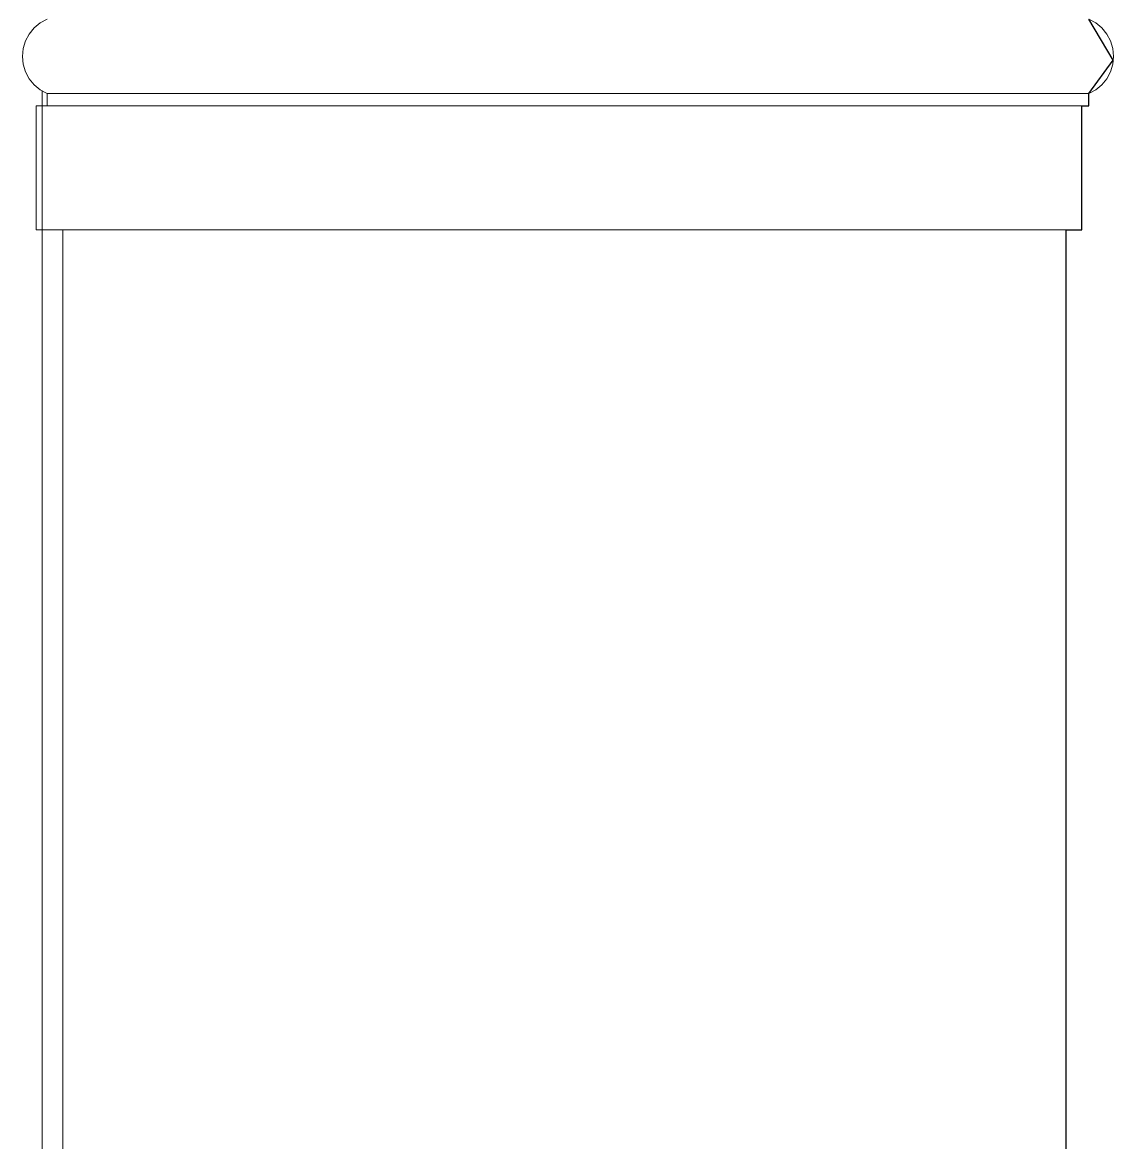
# Model space of a CAD drawing. Header units: millimetres. Extents: x -667 to -468, y -723 to -475.
# Drawn here: x -653.3297 to -652.9776, y -493.7076 to -493.346 of the extents above; entities that cross this region are included whole.
import ezdxf

# ---------------------------------------------------------------- set-up
doc = ezdxf.new("R2010")
doc.units = ezdxf.units.MM
doc.layers.get('0').update_dxf_attribs({"lineweight": 9})
doc.layers.add('dinding', color=36, linetype='Continuous', lineweight=9)

msp = doc.modelspace()

# ---------------------------------------------------------------- linework, layer by layer
at = {"lineweight": 30}
for points in [[(-652.98785, -493.41293), (-652.98785, -493.37293), (-652.98561, -493.37293), (-652.98561, -493.36893), (-652.97773, -493.3582), (-652.98561, -493.34493)], [(-652.99291, -494.85493), (-652.99291, -493.41293), (-652.98785, -493.41293)]]:
    msp.add_lwpolyline(points, dxfattribs=at)
at = {"layer": 'dinding'}
for p, q in [((-653.3259, -493.34775), (-653.32394, -493.34613)), ((-653.32394, -493.34613), (-653.3217, -493.34493)), ((-652.98561, -493.34493), (-652.98337, -493.34613)), ((-652.98337, -493.34613), (-652.9814, -493.34775)), ((-653.32871, -493.35196), (-653.32752, -493.34972)), ((-653.32752, -493.34972), (-653.3259, -493.34775)), ((-652.9814, -493.34775), (-652.97979, -493.34972)), ((-652.97979, -493.34972), (-652.97859, -493.35196)), ((-653.32945, -493.3544), (-653.32871, -493.35196)), ((-652.97859, -493.35196), (-652.97786, -493.3544)), ((-653.3297, -493.35693), (-653.32945, -493.3544)), ((-653.32945, -493.35946), (-653.3297, -493.35693)), ((-652.97786, -493.3544), (-652.97761, -493.35693)), ((-652.97761, -493.35693), (-652.97786, -493.35946)), ((-653.32871, -493.3619), (-653.32945, -493.35946)), ((-652.97786, -493.35946), (-652.97859, -493.3619)), ((-653.32752, -493.36414), (-653.32871, -493.3619)), ((-653.3259, -493.36611), (-653.32752, -493.36414)), ((-652.97979, -493.36414), (-652.9814, -493.36611)), ((-652.97859, -493.3619), (-652.97979, -493.36414)), ((-653.32394, -493.36773), (-653.3259, -493.36611)), ((-653.3217, -493.36893), (-653.32394, -493.36773)), ((-653.32329, -494.85493), (-653.32329, -493.36808)), ((-652.98337, -493.36773), (-652.98561, -493.36893)), ((-652.9814, -493.36611), (-652.98337, -493.36773)), ((-652.98561, -493.36893), (-653.3217, -493.36893)), ((-653.3217, -493.37293), (-653.3217, -493.36893)), ((-652.98561, -493.36893), (-652.98561, -493.37293)), ((-653.32528, -493.37293), (-653.32528, -493.41293)), ((-653.32528, -493.37293), (-653.3217, -493.37293)), ((-653.3217, -493.37293), (-652.98785, -493.37293)), ((-652.98785, -493.37293), (-652.98785, -493.41293)), ((-652.98561, -493.37293), (-652.98785, -493.37293)), ((-653.31664, -493.41293), (-653.32528, -493.41293)), ((-653.31664, -494.54493), (-653.31664, -493.41293)), ((-652.98785, -493.41293), (-653.31664, -493.41293)), ((-652.99291, -494.85493), (-652.99291, -493.41293))]:
    msp.add_line(p, q, dxfattribs=at)

doc.saveas('drawing.dxf')
